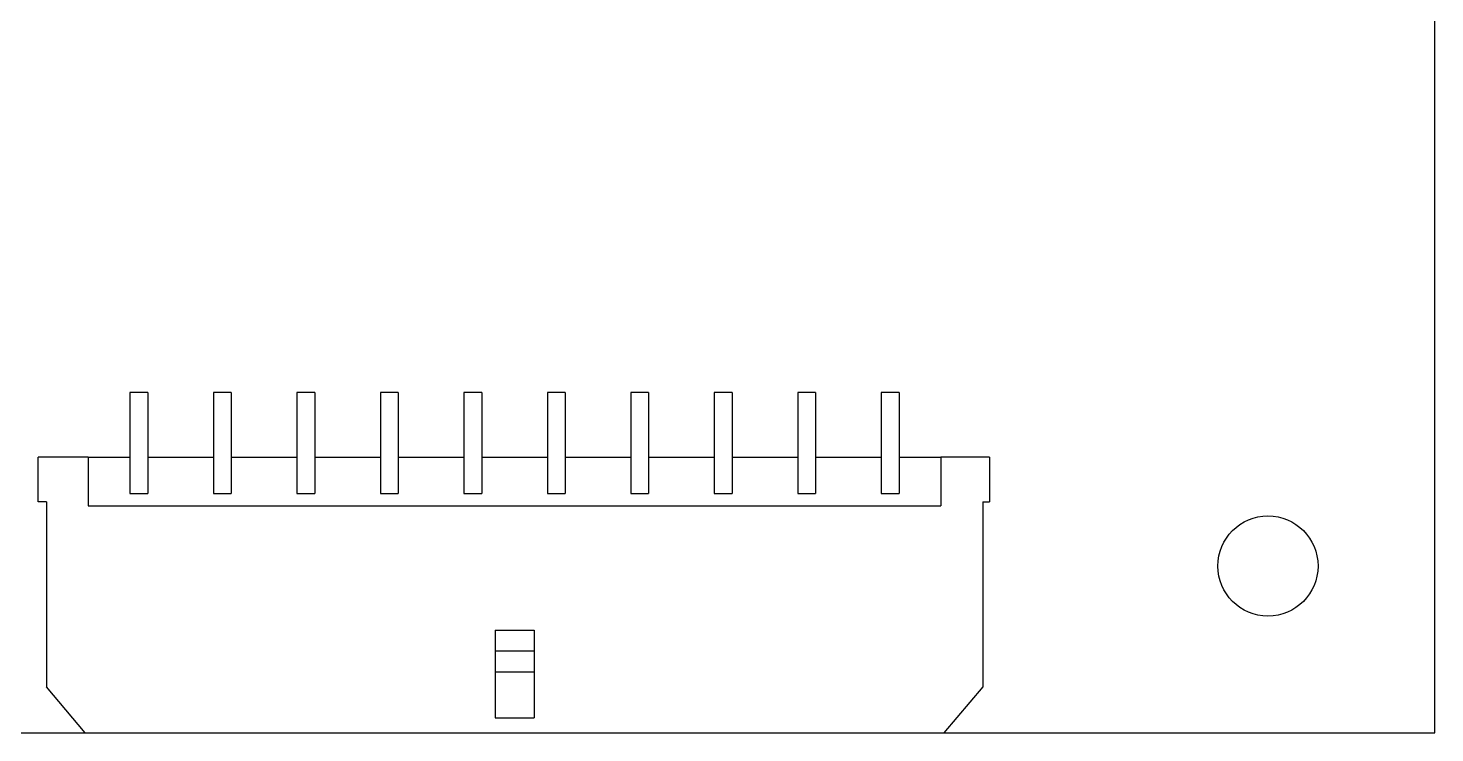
# Model space of a CAD drawing. Header units: millimetres. Extents: x 101 to 291, y 114 to 180.
# Drawn here: x 240.5 to 291, y 114.2 to 139.5 of the extents above; entities that cross this region are included whole.
import ezdxf

# ---------------------------------------------------------------- set-up
doc = ezdxf.new("R2010")
doc.units = ezdxf.units.MM

msp = doc.modelspace()

# ---------------------------------------------------------------- linework, layer by layer
at = {"color": 7, "linetype": 'Continuous', "lineweight": 25}
for p, q in [((291.034, 114.2), (291.034, 174.2)), ((244.779, 126.44), (244.139, 126.44)), ((244.139, 126.44), (244.139, 124.11)), ((244.779, 126.44), (244.779, 124.11)), ((247.139, 126.44), (247.139, 124.11)), ((247.779, 126.44), (247.139, 126.44)), ((247.779, 126.44), (247.779, 124.11)), ((250.139, 126.44), (250.139, 124.11)), ((250.779, 126.44), (250.139, 126.44)), ((250.779, 126.44), (250.779, 124.11)), ((253.139, 126.44), (253.139, 124.11)), ((253.779, 126.44), (253.139, 126.44)), ((253.779, 126.44), (253.779, 124.11)), ((256.779, 126.44), (256.139, 126.44)), ((256.139, 126.44), (256.139, 124.11)), ((256.779, 126.44), (256.779, 124.11)), ((259.139, 126.44), (259.139, 124.11)), ((259.779, 126.44), (259.139, 126.44)), ((259.779, 126.44), (259.779, 124.11)), ((262.139, 126.44), (262.139, 124.11)), ((262.779, 126.44), (262.139, 126.44)), ((262.779, 126.44), (262.779, 124.11)), ((265.139, 126.44), (265.139, 124.11)), ((265.779, 126.44), (265.139, 126.44)), ((265.779, 126.44), (265.779, 124.11)), ((268.779, 126.44), (268.139, 126.44)), ((268.139, 126.44), (268.139, 124.11)), ((268.779, 126.44), (268.779, 124.11)), ((271.139, 126.44), (271.139, 124.11)), ((271.779, 126.44), (271.139, 126.44)), ((271.779, 126.44), (271.779, 124.11)), ((242.634, 124.11), (240.834, 124.11)), ((240.834, 122.51), (240.834, 124.11)), ((242.634, 124.11), (242.634, 122.36)), ((242.634, 124.11), (244.139, 124.11)), ((244.139, 124.11), (244.139, 122.81)), ((244.779, 124.11), (244.779, 122.81)), ((244.779, 124.11), (247.139, 124.11)), ((247.139, 124.11), (247.139, 122.81)), ((247.779, 124.11), (247.779, 122.81)), ((247.779, 124.11), (250.139, 124.11)), ((250.139, 124.11), (250.139, 122.81)), ((250.779, 124.11), (250.779, 122.81)), ((250.779, 124.11), (253.139, 124.11)), ((253.139, 124.11), (253.139, 122.81)), ((253.779, 124.11), (253.779, 122.81)), ((253.779, 124.11), (256.139, 124.11)), ((256.139, 124.11), (256.139, 122.81)), ((256.779, 124.11), (256.779, 122.81)), ((256.779, 124.11), (259.139, 124.11)), ((259.139, 124.11), (259.139, 122.81)), ((259.779, 124.11), (259.779, 122.81)), ((259.779, 124.11), (262.139, 124.11)), ((262.139, 124.11), (262.139, 122.81)), ((262.779, 124.11), (262.779, 122.81)), ((262.779, 124.11), (265.139, 124.11)), ((265.139, 124.11), (265.139, 122.81)), ((265.779, 124.11), (265.779, 122.81)), ((265.779, 124.11), (268.139, 124.11)), ((268.139, 124.11), (268.139, 122.81)), ((268.779, 124.11), (268.779, 122.81)), ((268.779, 124.11), (271.139, 124.11)), ((271.139, 124.11), (271.139, 122.81)), ((271.779, 124.11), (271.779, 122.81)), ((271.779, 124.11), (273.284, 124.11)), ((275.034, 124.11), (273.284, 124.11)), ((273.284, 124.11), (273.284, 122.36)), ((275.034, 124.11), (275.034, 122.51)), ((241.134, 122.51), (240.834, 122.51)), ((241.134, 122.51), (241.134, 115.85)), ((242.634, 122.36), (273.284, 122.36)), ((244.139, 122.81), (244.779, 122.81)), ((247.139, 122.81), (247.779, 122.81)), ((250.139, 122.81), (250.779, 122.81)), ((253.139, 122.81), (253.779, 122.81)), ((256.139, 122.81), (256.779, 122.81)), ((259.139, 122.81), (259.779, 122.81)), ((262.139, 122.81), (262.779, 122.81)), ((265.139, 122.81), (265.779, 122.81)), ((268.139, 122.81), (268.779, 122.81)), ((271.139, 122.81), (271.779, 122.81)), ((274.784, 122.51), (274.784, 115.85)), ((274.784, 122.51), (275.034, 122.51)), ((257.259, 117.889), (258.659, 117.889)), ((257.259, 117.889), (257.259, 117.15)), ((258.659, 117.889), (258.659, 117.15)), ((257.259, 117.15), (257.259, 116.4)), ((257.259, 117.15), (258.659, 117.15)), ((258.659, 117.15), (258.659, 116.4)), ((257.259, 116.4), (258.659, 116.4)), ((257.259, 116.4), (257.259, 114.74)), ((258.659, 116.4), (258.659, 114.74)), ((242.534, 114.2), (241.134, 115.85)), ((274.784, 115.85), (273.384, 114.2)), ((257.259, 114.74), (258.659, 114.74)), ((126.165, 114.2), (242.534, 114.2)), ((242.534, 114.2), (273.384, 114.2)), ((273.384, 114.2), (291.034, 114.2))]:
    msp.add_line(p, q, dxfattribs=at)
msp.add_circle((285.034, 120.2), 1.8, dxfattribs=at)

doc.saveas('drawing.dxf')
